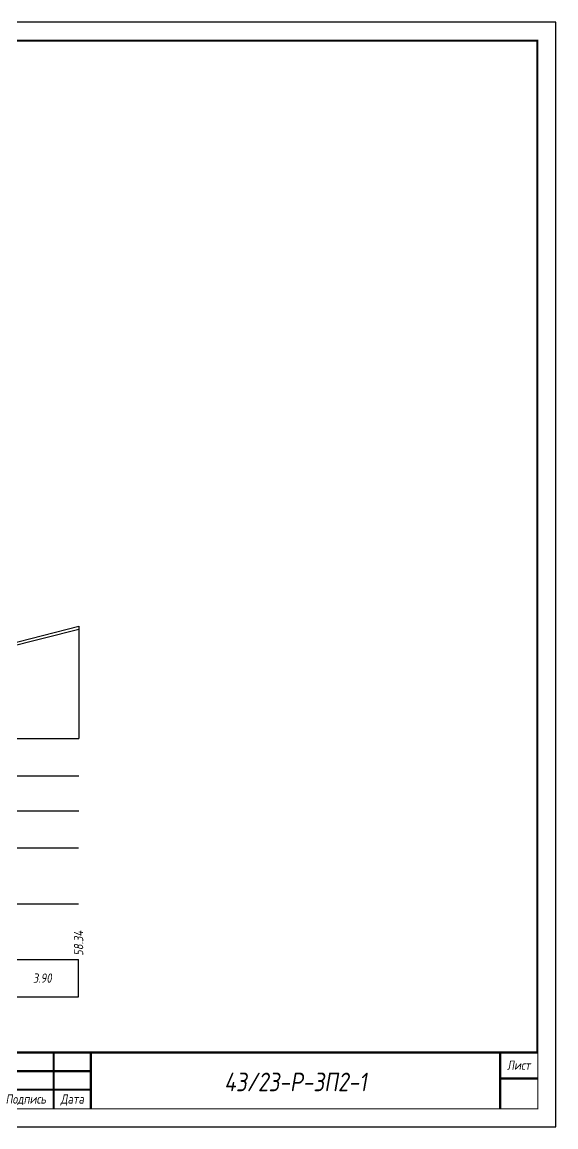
# Model space of a CAD drawing. Extents: x -717 to 1451, y -133302 to 233.
# Drawn here: x 246.5 to 389.9, y -1292.4 to -995.4 of the extents above; entities that cross this region are included whole.
import ezdxf
from ezdxf.enums import TextEntityAlignment as Align

# ---------------------------------------------------------------- set-up
doc = ezdxf.new("R2010")
doc.units = 0
for name, color, linetype in [('Зарамочное оформление', 7, 'Continuous'), ('Код_510', 7, 'Continuous'), ('Таблица', 7, 'Continuous'), ('Черный поперечник', 3, 'Continuous')]:
    doc.layers.add(name, color=color, linetype=linetype)
doc.layers.add('Контур_2570', color=7, linetype='Continuous', true_color=0x80ff00)
doc.styles.add('М', font='romand.shx', dxfattribs={"width": 0.8, "oblique": 10, "height": 2.5})

# ---------------------------------------------------------------- blocks, each defined once
blk = doc.blocks.new('Штамп')
at = {"linetype": 'Continuous'}
blk.add_wipeout([(199.95, -411.25), (384.95, -411.25), (384.95, -426.25), (199.95, -426.25)], dxfattribs=at).dxf.layer = 'Зарамочное оформление'
at = {"layer": 'Зарамочное оформление', "linetype": 'Continuous', "lineweight": -3, "const_width": 0.6, "flags": 128}
for points in [[(199.95, -426.25), (199.95, -411.25), (384.95, -411.25)], [(209.95, -411.25), (209.95, -426.25)], [(219.95, -411.25), (219.95, -426.25)], [(229.95, -411.25), (229.95, -426.25)], [(239.95, -411.25), (239.95, -426.25)], [(254.95, -411.25), (254.95, -426.25)], [(264.95, -411.25), (264.95, -426.25)], [(374.95, -411.25), (374.95, -426.25)], [(199.95, -416.25), (264.95, -416.25)], [(374.95, -418.25), (384.95, -418.25)], [(199.95, -421.25), (264.95, -421.25)]]:
    blk.add_lwpolyline(points, dxfattribs=at)
at = {"linetype": 'Continuous', "insert": (319.95, -419.17), "char_height": 5, "width": 110, "attachment_point": 5, "style": 'М'}
blk.add_mtext('{\\Q10;\\W0.8;43/23-Р-ЗП2-1}', dxfattribs=at)
at = {"layer": 'Зарамочное оформление', "linetype": 'Continuous', "style": 'М', "oblique": 10}
for s, width, p in [('Лист', 0.8, (379.95, -414.66)), ('Изм.', 0.8, (204.95, -423.75)), ('Кол.уч.', 0.7, (214.95, -423.75)), ('Лист', 0.8, (224.95, -423.75)), ('N док.', 0.7, (235.28, -423.75)), ('Подпись', 0.8, (247.45, -423.75)), ('Дата', 0.8, (259.95, -423.75))]:
    blk.add_text(s, height=2.5, dxfattribs=dict(at, width=width)).set_placement(p, align=Align.MIDDLE_CENTER)
blk = doc.blocks.new('шифр')
blk.add_blockref('Штамп', (0, -921))

msp = doc.modelspace()

# ---------------------------------------------------------------- linework, layer by layer
at = {"flags": 128}
msp.add_lwpolyline([(-30.054, -1292.421), (389.946, -1292.421), (389.946, -995.421), (-30.054, -995.421)], close=True, dxfattribs=at)
at = {"const_width": 0.6, "flags": 128}
msp.add_lwpolyline([(-10.054, -1287.421), (384.946, -1287.421), (384.946, -1000.421), (-10.054, -1000.421)], close=True, dxfattribs=at)
at = {"layer": 'Код_510'}
msp.add_line((261.651, -1257.421), (261.651, -1247.421), dxfattribs=at)
at = {"layer": 'Контур_2570', "flags": 128}
msp.add_lwpolyline([(80, -1166.819), (95.629, -1166.76), (104.628, -1167.526), (107.429, -1167.699), (113.243, -1165.714), (127.045, -1160.802), (130.383, -1160.492), (143.791, -1159.395), (148.844, -1159.207), (169.162, -1158.422), (169.437, -1158.411), (174.67, -1158.399), (212.816, -1158.607), (216.852, -1158.694), (219.661, -1159), (221.02, -1159.286), (236.373, -1162.442), (242.205, -1163.581), (261.706, -1158.575)], dxfattribs=at)
at = {"layer": 'Таблица'}
for p, q in [((80, -1188), (261.706, -1188)), ((80, -1198), (261.706, -1198)), ((80, -1207.421), (261.706, -1207.421)), ((79.946, -1217.421), (261.651, -1217.421)), ((79.946, -1232.421), (261.651, -1232.421)), ((79.946, -1247.421), (261.651, -1247.421)), ((79.946, -1257.421), (261.651, -1257.421))]:
    msp.add_line(p, q, dxfattribs=at)
at = {"layer": 'Черный поперечник', "color": 7}
msp.add_line((261.706, -1157.825), (261.706, -1188), dxfattribs=at)
at = {"layer": 'Черный поперечник', "flags": 128}
msp.add_lwpolyline([(80, -1166.069), (95.629, -1166.01), (104.628, -1166.776), (107.429, -1166.949), (113.243, -1164.964), (127.045, -1160.052), (130.383, -1159.742), (143.791, -1158.645), (148.844, -1158.457), (169.162, -1157.672), (169.437, -1157.661), (174.67, -1157.649), (212.816, -1157.857), (216.852, -1157.944), (219.661, -1158.25), (221.02, -1158.536), (236.373, -1161.692), (242.205, -1162.831), (261.706, -1157.825)], dxfattribs=at)

# ---------------------------------------------------------------- texts
at = {"linetype": 'Continuous', "style": 'М', "oblique": 10, "width": 0.8}
msp.add_text('5', height=2.5, dxfattribs=at).set_placement((380.312, -1283.509), align=Align.MIDDLE)
at = {"layer": 'Код_510', "style": 'М', "oblique": 10, "width": 0.8}
msp.add_text('58.34', height=2.5, rotation=90, dxfattribs=at).set_placement((261.651, -1246.421), align=Align.MIDDLE_LEFT)
msp.add_text('3.90', height=2.5, dxfattribs=at).set_placement((251.901, -1252.421), align=Align.MIDDLE_CENTER)

# ---------------------------------------------------------------- next in the draw order: block references
msp.add_blockref('шифр', (0, 59.829))

doc.saveas('drawing.dxf')
